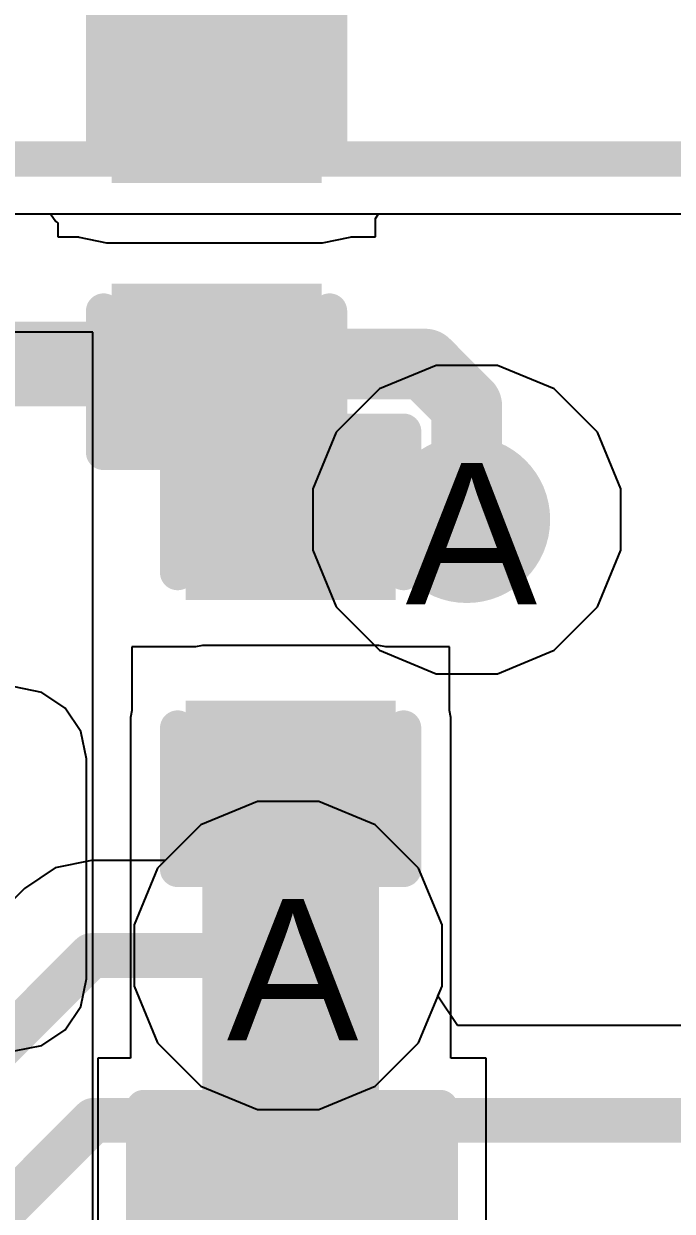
# Model space of a CAD drawing. Header units: inches. Extents: x 0 to 5271, y 0 to 5417.
# Drawn here: x 135.489 to 137.822, y 86.401 to 90.669 of the extents above; entities that cross this region are included whole.
import ezdxf

# ---------------------------------------------------------------- set-up
doc = ezdxf.new("R2010")
doc.units = ezdxf.units.IN
for name, color, linetype in [('Bottom Layer', 5, 'Continuous'), ('Bottom Overlay', 54, 'Continuous'), ('Bottom Paste', 16, 'Continuous'), ('Bottom Solder', 6, 'Continuous'), ('Drill Drawing', 1, 'Continuous'), ('L2_GND1', 16, 'Continuous'), ('L3_SIG1', 76, 'Continuous'), ('L4_PWR', 90, 'Continuous'), ('L5_GND2', 156, 'Continuous'), ('L6_SIG2', 130, 'Continuous'), ('L7_GND3', 216, 'Continuous'), ('Top Layer', 1, 'Continuous'), ('Top Overlay', 2, 'Continuous'), ('Top Paste', 8, 'Continuous'), ('Top Solder', 216, 'Continuous'), ('Via Holes', 16, 'Continuous')]:
    doc.layers.add(name, color=color, linetype=linetype)
doc.styles.add('Arial', font='', dxfattribs={"height": 0.2})
doc.styles.get('Arial').set_extended_font_data('Arial')

# ---------------------------------------------------------------- blocks, each defined once
blk = doc.blocks.new('R___0603_446')
at = {"layer": 'Top Layer'}
for points in [[(-0.381, 0.4445), (-0.381, -0.4445), (-1.143, -0.4445), (-1.143, 0.4445)], [(1.143, 0.4445), (1.143, -0.4445), (0.381, -0.4445), (0.381, 0.4445)]]:
    blk.add_hatch(color=1, dxfattribs=at).paths.add_polyline_path(points)
at = {"layer": 'Top Paste'}
for points in [[(-0.381, 0.4445), (-0.381, -0.4445), (-1.143, -0.4445), (-1.143, 0.4445)], [(1.143, 0.4445), (1.143, -0.4445), (0.381, -0.4445), (0.381, 0.4445)]]:
    blk.add_hatch(color=8, dxfattribs=at).paths.add_polyline_path(points)
at = {"layer": 'Top Solder'}
for points in [[(-0.2794, 0.5461), (-0.2794, -0.5461), (-1.2446, -0.5461), (-1.2446, 0.5461)], [(1.2446, 0.5461), (1.2446, -0.5461), (0.2794, -0.5461), (0.2794, 0.5461)]]:
    blk.add_hatch(color=216, dxfattribs=at).paths.add_polyline_path(points)
at = {"layer": 'Top Overlay'}
for points in [[(-1.2192, 0.5334, 0.127, 0.127, 0), (-1.2192, -0.5334, 0.127, 0.127, 0)], [(-1.2192, 0.5334, 0.127, 0.127, 0), (1.2192, 0.5334, 0.127, 0.127, 0)], [(1.2192, 0.5334, 0.127, 0.127, 0), (1.2192, -0.5334, 0.127, 0.127, 0)], [(-1.2192, -0.5334, 0.127, 0.127, 0), (1.2192, -0.5334, 0.127, 0.127, 0)]]:
    blk.add_lwpolyline(points, format="xyseb", dxfattribs=at)
for points in [[(-1.25095, 0.5334, 0.0635, 0.0635, 1), (-1.18745, 0.5334, 0.0635, 0.0635, 1)], [(-1.25095, 0.5334, 0.0635, 0.0635, 1), (-1.18745, 0.5334, 0.0635, 0.0635, 1)], [(1.18745, 0.5334, 0.0635, 0.0635, 1), (1.25095, 0.5334, 0.0635, 0.0635, 1)], [(1.18745, 0.5334, 0.0635, 0.0635, 1), (1.25095, 0.5334, 0.0635, 0.0635, 1)], [(-1.25095, -0.5334, 0.0635, 0.0635, 1), (-1.18745, -0.5334, 0.0635, 0.0635, 1)], [(-1.25095, -0.5334, 0.0635, 0.0635, 1), (-1.18745, -0.5334, 0.0635, 0.0635, 1)], [(1.18745, -0.5334, 0.0635, 0.0635, 1), (1.25095, -0.5334, 0.0635, 0.0635, 1)], [(1.18745, -0.5334, 0.0635, 0.0635, 1), (1.25095, -0.5334, 0.0635, 0.0635, 1)]]:
    blk.add_lwpolyline(points, format="xyseb", close=True, dxfattribs=at)
blk = doc.blocks.new('HR911130C_521')
at = {"layer": 'Top Overlay'}
blk.add_lwpolyline([(-8.001, -8.5694, 0.127, 0.127, 0), (8.001, -8.5694, 0.127, 0.127, 0)], format="xyseb", dxfattribs=at)
blk = doc.blocks.new('CAP_0402_592')
at = {"layer": 'Top Layer'}
for points in [[(-0.6985, -0.3175), (-0.6985, 0.3175), (-0.2413, 0.3175), (-0.2413, -0.3175)], [(0.2413, -0.3175), (0.2413, 0.3175), (0.6985, 0.3175), (0.6985, -0.3175)]]:
    blk.add_hatch(color=1, dxfattribs=at).paths.add_polyline_path(points)
at = {"layer": 'Top Paste'}
for points in [[(-0.6985, -0.3175), (-0.6985, 0.3175), (-0.2413, 0.3175), (-0.2413, -0.3175)], [(0.2413, -0.3175), (0.2413, 0.3175), (0.6985, 0.3175), (0.6985, -0.3175)]]:
    blk.add_hatch(color=8, dxfattribs=at).paths.add_polyline_path(points)
at = {"layer": 'Top Solder'}
for points in [[(-0.7585, -0.3775), (-0.7585, 0.3775), (-0.1813, 0.3775), (-0.1813, -0.3775)], [(0.1813, -0.3775), (0.1813, 0.3775), (0.7585, 0.3775), (0.7585, -0.3775)]]:
    blk.add_hatch(color=216, dxfattribs=at).paths.add_polyline_path(points)
at = {"layer": 'Top Overlay'}
for points in [[(-0.7874, -0.4064, 0.127, 0.127, 0), (-0.7874, 0.4064, 0.127, 0.127, 0)], [(-0.2794, 0.4064, 0.127, 0.127, 0), (-0.7874, 0.4064, 0.127, 0.127, 0)], [(0.7874, 0.4064, 0.127, 0.127, 0), (0.2794, 0.4064, 0.127, 0.127, 0)], [(0.7874, -0.4064, 0.127, 0.127, 0), (0.7874, 0.4064, 0.127, 0.127, 0)], [(-0.2794, -0.4064, 0.127, 0.127, 0), (-0.7874, -0.4064, 0.127, 0.127, 0)], [(0.7874, -0.4064, 0.127, 0.127, 0), (0.2794, -0.4064, 0.127, 0.127, 0)]]:
    blk.add_lwpolyline(points, format="xyseb", dxfattribs=at)
for points in [[(-0.8191, 0.4064, 0.0635, 0.0635, 1), (-0.7556, 0.4064, 0.0635, 0.0635, 1)], [(-0.8191, 0.4064, 0.0635, 0.0635, 1), (-0.7556, 0.4064, 0.0635, 0.0635, 1)], [(-0.3111, 0.4064, 0.0635, 0.0635, 1), (-0.2476, 0.4064, 0.0635, 0.0635, 1)], [(0.2477, 0.4064, 0.0635, 0.0635, 1), (0.3112, 0.4064, 0.0635, 0.0635, 1)], [(0.7557, 0.4064, 0.0635, 0.0635, 1), (0.8192, 0.4064, 0.0635, 0.0635, 1)], [(0.7557, 0.4064, 0.0635, 0.0635, 1), (0.8192, 0.4064, 0.0635, 0.0635, 1)], [(-0.8191, -0.4064, 0.0635, 0.0635, 1), (-0.7556, -0.4064, 0.0635, 0.0635, 1)], [(-0.8191, -0.4064, 0.0635, 0.0635, 1), (-0.7556, -0.4064, 0.0635, 0.0635, 1)], [(-0.3111, -0.4064, 0.0635, 0.0635, 1), (-0.2476, -0.4064, 0.0635, 0.0635, 1)], [(0.2477, -0.4064, 0.0635, 0.0635, 1), (0.3112, -0.4064, 0.0635, 0.0635, 1)], [(0.7557, -0.4064, 0.0635, 0.0635, 1), (0.8192, -0.4064, 0.0635, 0.0635, 1)], [(0.7557, -0.4064, 0.0635, 0.0635, 1), (0.8192, -0.4064, 0.0635, 0.0635, 1)]]:
    blk.add_lwpolyline(points, format="xyseb", close=True, dxfattribs=at)
blk = doc.blocks.new('____0402_B_593')
at = {"layer": 'Bottom Layer'}
for points in [[(-0.2413, 0.3175), (-0.2413, -0.3175), (-0.6985, -0.3175), (-0.6985, 0.3175)], [(0.6985, 0.3175), (0.6985, -0.3175), (0.2413, -0.3175), (0.2413, 0.3175)]]:
    blk.add_hatch(color=5, dxfattribs=at).paths.add_polyline_path(points)
at = {"layer": 'Bottom Paste'}
for points in [[(-0.2413, 0.3175), (-0.2413, -0.3175), (-0.6985, -0.3175), (-0.6985, 0.3175)], [(0.6985, 0.3175), (0.6985, -0.3175), (0.2413, -0.3175), (0.2413, 0.3175)]]:
    blk.add_hatch(color=16, dxfattribs=at).paths.add_polyline_path(points)
at = {"layer": 'Bottom Solder'}
for points in [[(-0.1813, 0.3775), (-0.1813, -0.3775), (-0.7585, -0.3775), (-0.7585, 0.3775)], [(0.7585, 0.3775), (0.7585, -0.3775), (0.1813, -0.3775), (0.1813, 0.3775)]]:
    blk.add_hatch(color=6, dxfattribs=at).paths.add_polyline_path(points)
at = {"layer": 'Bottom Overlay'}
for points in [[(-0.7874, 0.4064, 0.127, 0.127, 0), (-0.2794, 0.4064, 0.127, 0.127, 0)], [(-0.7874, 0.4064, 0.127, 0.127, 0), (-0.7874, -0.4064, 0.127, 0.127, 0)], [(0.2794, 0.4064, 0.127, 0.127, 0), (0.7874, 0.4064, 0.127, 0.127, 0)], [(0.7874, 0.4064, 0.127, 0.127, 0), (0.7874, -0.4064, 0.127, 0.127, 0)], [(-0.7874, -0.4064, 0.127, 0.127, 0), (-0.2794, -0.4064, 0.127, 0.127, 0)], [(0.2794, -0.4064, 0.127, 0.127, 0), (0.7874, -0.4064, 0.127, 0.127, 0)]]:
    blk.add_lwpolyline(points, format="xyseb", dxfattribs=at)
for points in [[(-0.8191, 0.4064, 0.0635, 0.0635, 1), (-0.7556, 0.4064, 0.0635, 0.0635, 1)], [(-0.8191, 0.4064, 0.0635, 0.0635, 1), (-0.7556, 0.4064, 0.0635, 0.0635, 1)], [(-0.3111, 0.4064, 0.0635, 0.0635, 1), (-0.2476, 0.4064, 0.0635, 0.0635, 1)], [(0.2477, 0.4064, 0.0635, 0.0635, 1), (0.3112, 0.4064, 0.0635, 0.0635, 1)], [(0.7557, 0.4064, 0.0635, 0.0635, 1), (0.8192, 0.4064, 0.0635, 0.0635, 1)], [(0.7557, 0.4064, 0.0635, 0.0635, 1), (0.8192, 0.4064, 0.0635, 0.0635, 1)], [(-0.8191, -0.4064, 0.0635, 0.0635, 1), (-0.7556, -0.4064, 0.0635, 0.0635, 1)], [(-0.8191, -0.4064, 0.0635, 0.0635, 1), (-0.7556, -0.4064, 0.0635, 0.0635, 1)], [(-0.3111, -0.4064, 0.0635, 0.0635, 1), (-0.2476, -0.4064, 0.0635, 0.0635, 1)], [(0.2477, -0.4064, 0.0635, 0.0635, 1), (0.3112, -0.4064, 0.0635, 0.0635, 1)], [(0.7557, -0.4064, 0.0635, 0.0635, 1), (0.8192, -0.4064, 0.0635, 0.0635, 1)], [(0.7557, -0.4064, 0.0635, 0.0635, 1), (0.8192, -0.4064, 0.0635, 0.0635, 1)]]:
    blk.add_lwpolyline(points, format="xyseb", close=True, dxfattribs=at)

msp = doc.modelspace()

# ---------------------------------------------------------------- hatches: boundary and pattern name
at = {"layer": 'Bottom Layer'}
msp.add_hatch(color=5, dxfattribs=at).paths.add_polyline_path([(135.787, 90.1413), (136.5634, 90.1413), (136.5634, 92.2843), (135.787, 92.2843)])
h = msp.add_hatch(color=5, dxfattribs=at)
edge = h.paths.add_edge_path()
edge.add_arc((137.0824, 88.8873), 0.3, 0, 360)
h = msp.add_hatch(color=5, dxfattribs=at)
edge = h.paths.add_edge_path()
edge.add_arc((136.4395, 87.3205), 0.3, 0, 360)
at = {"layer": 'L2_GND1'}
h = msp.add_hatch(color=16, dxfattribs=at)
edge = h.paths.add_edge_path()
edge.add_arc((137.0824, 88.8873), 0.3, 0, 360)
h = msp.add_hatch(color=16, dxfattribs=at)
edge = h.paths.add_edge_path()
edge.add_arc((136.4395, 87.3205), 0.3, 0, 360)
at = {"layer": 'L3_SIG1'}
h = msp.add_hatch(color=76, dxfattribs=at)
edge = h.paths.add_edge_path()
edge.add_arc((137.0824, 88.8873), 0.3, 0, 360)
h = msp.add_hatch(color=76, dxfattribs=at)
edge = h.paths.add_edge_path()
edge.add_arc((136.4395, 87.3205), 0.3, 0, 360)
at = {"layer": 'L4_PWR'}
h = msp.add_hatch(color=90, dxfattribs=at)
edge = h.paths.add_edge_path()
edge.add_arc((137.0824, 88.8873), 0.3, 0, 360)
h = msp.add_hatch(color=90, dxfattribs=at)
edge = h.paths.add_edge_path()
edge.add_arc((136.4395, 87.3205), 0.3, 0, 360)
at = {"layer": 'L5_GND2'}
h = msp.add_hatch(color=156, dxfattribs=at)
edge = h.paths.add_edge_path()
edge.add_arc((137.0824, 88.8873), 0.3, 0, 360)
h = msp.add_hatch(color=156, dxfattribs=at)
edge = h.paths.add_edge_path()
edge.add_arc((136.4395, 87.3205), 0.3, 0, 360)
at = {"layer": 'L6_SIG2'}
h = msp.add_hatch(color=130, dxfattribs=at)
edge = h.paths.add_edge_path()
edge.add_arc((137.0824, 88.8873), 0.3, 0, 360)
h = msp.add_hatch(color=130, dxfattribs=at)
edge = h.paths.add_edge_path()
edge.add_arc((136.4395, 87.3205), 0.3, 0, 360)
at = {"layer": 'L7_GND3'}
h = msp.add_hatch(color=216, dxfattribs=at)
edge = h.paths.add_edge_path()
edge.add_arc((137.0824, 88.8873), 0.3, 0, 360)
h = msp.add_hatch(color=216, dxfattribs=at)
edge = h.paths.add_edge_path()
edge.add_arc((136.4395, 87.3205), 0.3, 0, 360)
at = {"layer": 'Top Layer'}
h = msp.add_hatch(color=1, dxfattribs=at)
edge = h.paths.add_edge_path()
edge.add_arc((137.0824, 88.8873), 0.3, 0, 360)
for points in [[(136.1313, 88.6587), (137.0839, 88.6587), (137.0839, 89.1159), (136.1313, 89.1159)], [(136.1313, 86.3168), (136.7663, 86.3168), (136.7663, 88.1761), (136.1313, 88.1761)]]:
    msp.add_hatch(color=1, dxfattribs=at).paths.add_polyline_path(points)
h = msp.add_hatch(color=1, dxfattribs=at)
edge = h.paths.add_edge_path()
edge.add_arc((136.4395, 87.3205), 0.3, 0, 360)
at = {"layer": 'Via Holes'}
h = msp.add_hatch(color=7, dxfattribs=at)
edge = h.paths.add_edge_path()
edge.add_arc((137.0824, 88.8873), 0.15, 0, 360)
h = msp.add_hatch(color=7, dxfattribs=at)
edge = h.paths.add_edge_path()
edge.add_arc((136.4395, 87.3205), 0.15, 0, 360)

# ---------------------------------------------------------------- linework, layer by layer
at = {"layer": 'Bottom Layer'}
for p, q in [((103.0075, 89.9861), (139.395, 89.9861)), ((134.234, 89.9861), (135.5852, 89.9861)), ((135.5852, 89.9861), (135.6039, 89.9582)), ((136.7539, 89.9692), (136.7652, 89.9861)), ((136.7539, 89.9033), (136.7539, 89.9692)), ((136.7652, 89.9861), (139.395, 89.9861)), ((135.6039, 89.9582), (135.6109, 89.9535)), ((135.6109, 89.9535), (135.6109, 89.9033)), ((135.6109, 89.9033), (135.686, 89.9033)), ((135.686, 89.9033), (135.6879, 89.902)), ((135.6879, 89.902), (135.787, 89.8823)), ((136.5634, 89.8823), (136.6625, 89.902)), ((136.6625, 89.902), (136.6644, 89.9033)), ((136.6644, 89.9033), (136.7539, 89.9033)), ((135.787, 89.8823), (136.5634, 89.8823)), ((136.3293, 87.8745), (136.1257, 87.7901)), ((136.5497, 87.8745), (136.3293, 87.8745)), ((136.7533, 87.7901), (136.5497, 87.8745)), ((136.1257, 87.7901), (135.997, 87.6614)), ((136.9092, 87.6343), (136.7533, 87.7901)), ((135.6019, 87.6355), (135.4913, 87.5616)), ((135.7323, 87.6614), (135.6019, 87.6355)), ((135.997, 87.6614), (135.7323, 87.6614)), ((136.9935, 87.4307), (136.9092, 87.6343)), ((135.4913, 87.5616), (134.8913, 86.9616)), ((136.9935, 87.2103), (136.9935, 87.4307)), ((136.9788, 87.1747), (136.9935, 87.2103)), ((137.0493, 87.0691), (136.9788, 87.1747)), ((138.0383, 87.0691), (137.0493, 87.0691))]:
    msp.add_line(p, q, dxfattribs=at)
for points in [[(135.3339, 89.4461, 0.3048, 0.3048, 0), (136.1824, 89.4461, 0.3048, 0.3048, 0)], [(136.1824, 89.4461, 0.254, 0.254, 0), (136.9326, 89.4461, 0.254, 0.254, 0)], [(136.9326, 89.4461, 0.254, 0.254, 0), (137.0824, 89.2963, 0.254, 0.254, 0)], [(137.0824, 88.8873, 0.254, 0.254, 0), (137.0824, 89.2963, 0.254, 0.254, 0)], [(135.0325, 86.6207, 0.1608, 0.1608, 0), (135.7323, 87.3205, 0.1608, 0.1608, 0)], [(135.7323, 87.3205, 0.1608, 0.1608, 0), (136.4395, 87.3205, 0.1608, 0.1608, 0)], [(135.2339, 86.2219, 0.1608, 0.1608, 0), (135.7402, 86.7282, 0.1608, 0.1608, 0)], [(135.7402, 86.7282, 0.1608, 0.1608, 0), (138.4808, 86.7282, 0.1608, 0.1608, 0)]]:
    msp.add_lwpolyline(points, format="xyseb", dxfattribs=at)
for points in [[(136.1062, 89.4461, 0.1524, 0.1524, 1), (136.2586, 89.4461, 0.1524, 0.1524, 1)], [(136.1189, 89.4461, 0.127, 0.127, 1), (136.2459, 89.4461, 0.127, 0.127, 1)], [(136.8691, 89.4461, 0.127, 0.127, 1), (136.9961, 89.4461, 0.127, 0.127, 1)], [(136.8691, 89.4461, 0.127, 0.127, 1), (136.9961, 89.4461, 0.127, 0.127, 1)], [(137.0189, 89.2963, 0.127, 0.127, 1), (137.1459, 89.2963, 0.127, 0.127, 1)], [(137.0189, 89.2963, 0.127, 0.127, 1), (137.1459, 89.2963, 0.127, 0.127, 1)], [(137.0189, 88.8873, 0.127, 0.127, 1), (137.1459, 88.8873, 0.127, 0.127, 1)], [(135.6921, 87.3205, 0.0804, 0.0804, 1), (135.7725, 87.3205, 0.0804, 0.0804, 1)], [(135.6921, 87.3205, 0.0804, 0.0804, 1), (135.7725, 87.3205, 0.0804, 0.0804, 1)], [(136.3993, 87.3205, 0.0804, 0.0804, 1), (136.4797, 87.3205, 0.0804, 0.0804, 1)], [(135.7, 86.7282, 0.0804, 0.0804, 1), (135.7804, 86.7282, 0.0804, 0.0804, 1)], [(135.7, 86.7282, 0.0804, 0.0804, 1), (135.7804, 86.7282, 0.0804, 0.0804, 1)]]:
    msp.add_lwpolyline(points, format="xyseb", close=True, dxfattribs=at)
at = {"layer": 'L2_GND1'}
for p, q in [((135.7376, 89.5604), (134.5172, 89.5604)), ((135.7376, 87.7148), (135.7376, 89.5604)), ((136.9722, 89.4413), (136.7686, 89.3569)), ((137.1926, 89.4413), (136.9722, 89.4413)), ((137.3962, 89.3569), (137.1926, 89.4413)), ((136.7686, 89.3569), (136.6127, 89.2011)), ((137.5521, 89.2011), (137.3962, 89.3569)), ((136.6127, 89.2011), (136.5284, 88.9975)), ((137.6364, 88.9975), (137.5521, 89.2011)), ((136.5284, 88.9975), (136.5284, 88.7771)), ((137.6364, 88.7771), (137.6364, 88.9975)), ((136.5284, 88.7771), (136.6127, 88.5735)), ((137.5521, 88.5735), (137.6364, 88.7771)), ((136.6127, 88.5735), (136.7686, 88.4176)), ((137.3962, 88.4176), (137.5521, 88.5735)), ((136.7686, 88.4176), (136.9722, 88.3333)), ((137.1926, 88.3333), (137.3962, 88.4176)), ((136.9722, 88.3333), (137.1926, 88.3333)), ((136.3293, 87.8745), (136.1257, 87.7901)), ((136.5497, 87.8745), (136.3293, 87.8745)), ((136.7533, 87.7901), (136.5497, 87.8745)), ((136.1257, 87.7901), (135.9698, 87.6343)), ((136.9092, 87.6343), (136.7533, 87.7901)), ((135.7376, 83.7037), (135.7376, 87.7148)), ((135.9698, 87.6343), (135.8855, 87.4307)), ((136.9935, 87.4307), (136.9092, 87.6343)), ((135.8855, 87.4307), (135.8855, 87.2103)), ((136.9935, 87.2103), (136.9935, 87.4307)), ((135.8855, 87.2103), (135.9698, 87.0067)), ((136.9092, 87.0067), (136.9935, 87.2103)), ((135.9698, 87.0067), (136.1257, 86.8508)), ((136.7533, 86.8508), (136.9092, 87.0067)), ((136.1257, 86.8508), (136.3293, 86.7665)), ((136.5497, 86.7665), (136.7533, 86.8508)), ((136.3293, 86.7665), (136.5497, 86.7665))]:
    msp.add_line(p, q, dxfattribs=at)
at = {"layer": 'L3_SIG1'}
for p, q in [((136.3293, 87.8745), (136.1257, 87.7901)), ((136.5497, 87.8745), (136.3293, 87.8745)), ((136.7533, 87.7901), (136.5497, 87.8745)), ((136.1257, 87.7901), (135.9698, 87.6343)), ((136.9092, 87.6343), (136.7533, 87.7901)), ((135.9698, 87.6343), (135.8855, 87.4307)), ((136.9935, 87.4307), (136.9092, 87.6343)), ((135.8855, 87.4307), (135.8855, 87.2103)), ((136.9935, 87.2103), (136.9935, 87.4307)), ((135.8855, 87.2103), (135.9698, 87.0067)), ((136.9092, 87.0067), (136.9935, 87.2103)), ((135.9698, 87.0067), (136.1257, 86.8508)), ((136.7533, 86.8508), (136.9092, 87.0067)), ((136.1257, 86.8508), (136.3293, 86.7665)), ((136.5497, 86.7665), (136.7533, 86.8508)), ((136.3293, 86.7665), (136.5497, 86.7665))]:
    msp.add_line(p, q, dxfattribs=at)
at = {"layer": 'L4_PWR'}
for p, q in [((136.9722, 89.4413), (136.7686, 89.3569)), ((137.1926, 89.4413), (136.9722, 89.4413)), ((137.3962, 89.3569), (137.1926, 89.4413)), ((136.7686, 89.3569), (136.6127, 89.2011)), ((137.5521, 89.2011), (137.3962, 89.3569)), ((136.6127, 89.2011), (136.5284, 88.9975)), ((137.6364, 88.9975), (137.5521, 89.2011)), ((136.5284, 88.9975), (136.5284, 88.7771)), ((137.6364, 88.7771), (137.6364, 88.9975)), ((136.5284, 88.7771), (136.6127, 88.5735)), ((137.5521, 88.5735), (137.6364, 88.7771)), ((136.6127, 88.5735), (136.7686, 88.4176)), ((137.3962, 88.4176), (137.5521, 88.5735)), ((136.7686, 88.4176), (136.9722, 88.3333)), ((137.1926, 88.3333), (137.3962, 88.4176)), ((136.9722, 88.3333), (137.1926, 88.3333)), ((136.3293, 87.8745), (136.1257, 87.7901)), ((136.5497, 87.8745), (136.3293, 87.8745)), ((136.7533, 87.7901), (136.5497, 87.8745)), ((136.1257, 87.7901), (135.9698, 87.6343)), ((136.9092, 87.6343), (136.7533, 87.7901)), ((135.9698, 87.6343), (135.8855, 87.4307)), ((136.9935, 87.4307), (136.9092, 87.6343)), ((135.8855, 87.4307), (135.8855, 87.2103)), ((136.9935, 87.2103), (136.9935, 87.4307)), ((135.8855, 87.2103), (135.9698, 87.0067)), ((136.9092, 87.0067), (136.9935, 87.2103)), ((135.9698, 87.0067), (136.1257, 86.8508)), ((136.7533, 86.8508), (136.9092, 87.0067)), ((136.1257, 86.8508), (136.3293, 86.7665)), ((136.5497, 86.7665), (136.7533, 86.8508)), ((136.3293, 86.7665), (136.5497, 86.7665))]:
    msp.add_line(p, q, dxfattribs=at)
at = {"layer": 'L5_GND2'}
for p, q in [((136.3293, 87.8745), (136.1257, 87.7901)), ((136.5497, 87.8745), (136.3293, 87.8745)), ((136.7533, 87.7901), (136.5497, 87.8745)), ((136.1257, 87.7901), (135.9698, 87.6343)), ((136.9092, 87.6343), (136.7533, 87.7901)), ((135.9698, 87.6343), (135.8855, 87.4307)), ((136.9935, 87.4307), (136.9092, 87.6343)), ((135.8855, 87.4307), (135.8855, 87.2103)), ((136.9935, 87.2103), (136.9935, 87.4307)), ((135.8855, 87.2103), (135.9698, 87.0067)), ((136.9092, 87.0067), (136.9935, 87.2103)), ((135.9698, 87.0067), (136.1257, 86.8508)), ((136.7533, 86.8508), (136.9092, 87.0067)), ((136.1257, 86.8508), (136.3293, 86.7665)), ((136.5497, 86.7665), (136.7533, 86.8508)), ((136.3293, 86.7665), (136.5497, 86.7665))]:
    msp.add_line(p, q, dxfattribs=at)
at = {"layer": 'L6_SIG2'}
for p, q in [((136.3293, 87.8745), (136.1257, 87.7901)), ((136.5497, 87.8745), (136.3293, 87.8745)), ((136.7533, 87.7901), (136.5497, 87.8745)), ((136.1257, 87.7901), (135.9698, 87.6343)), ((136.9092, 87.6343), (136.7533, 87.7901)), ((135.9698, 87.6343), (135.8855, 87.4307)), ((136.9935, 87.4307), (136.9092, 87.6343)), ((135.8855, 87.4307), (135.8855, 87.2103)), ((136.9935, 87.2103), (136.9935, 87.4307)), ((135.8855, 87.2103), (135.9698, 87.0067)), ((136.9092, 87.0067), (136.9935, 87.2103)), ((135.9698, 87.0067), (136.1257, 86.8508)), ((136.7533, 86.8508), (136.9092, 87.0067)), ((136.1257, 86.8508), (136.3293, 86.7665)), ((136.5497, 86.7665), (136.7533, 86.8508)), ((136.3293, 86.7665), (136.5497, 86.7665))]:
    msp.add_line(p, q, dxfattribs=at)
at = {"layer": 'L7_GND3'}
for p, q in [((136.3293, 87.8745), (136.1257, 87.7901)), ((136.5497, 87.8745), (136.3293, 87.8745)), ((136.7533, 87.7901), (136.5497, 87.8745)), ((136.1257, 87.7901), (135.9698, 87.6343)), ((136.9092, 87.6343), (136.7533, 87.7901)), ((135.9698, 87.6343), (135.8855, 87.4307)), ((136.9935, 87.4307), (136.9092, 87.6343)), ((135.8855, 87.4307), (135.8855, 87.2103)), ((136.9935, 87.2103), (136.9935, 87.4307)), ((135.8855, 87.2103), (135.9698, 87.0067)), ((136.9092, 87.0067), (136.9935, 87.2103)), ((135.9698, 87.0067), (136.1257, 86.8508)), ((136.7533, 86.8508), (136.9092, 87.0067)), ((136.1257, 86.8508), (136.3293, 86.7665)), ((136.5497, 86.7665), (136.7533, 86.8508)), ((136.3293, 86.7665), (136.5497, 86.7665))]:
    msp.add_line(p, q, dxfattribs=at)
at = {"layer": 'Top Layer'}
for p, q in [((102.362, 89.9862), (138.7495, 89.9862)), ((135.4709, 89.9862), (138.7495, 89.9862)), ((136.1313, 88.435), (136.1063, 88.4301)), ((136.7663, 88.435), (136.1313, 88.435)), ((136.7913, 88.4301), (136.7663, 88.435)), ((136.1063, 88.4301), (135.8773, 88.4301)), ((135.8773, 88.4301), (135.8773, 88.2011)), ((137.0203, 88.4301), (136.7913, 88.4301)), ((137.0203, 88.2011), (137.0203, 88.4301)), ((135.5543, 88.266), (135.4552, 88.2857)), ((135.6383, 88.2098), (135.5543, 88.266)), ((135.6945, 88.1258), (135.6383, 88.2098)), ((135.8773, 88.2011), (135.8724, 88.1761)), ((135.8724, 88.1761), (135.8724, 86.9518)), ((137.0253, 88.1761), (137.0203, 88.2011)), ((137.0253, 86.9518), (137.0253, 88.1761)), ((135.7142, 88.0267), (135.6945, 88.1258)), ((135.7142, 87.2363), (135.7142, 88.0267)), ((135.6945, 87.1371), (135.7142, 87.2363)), ((135.6383, 87.0531), (135.6945, 87.1371)), ((135.5543, 86.997), (135.6383, 87.0531)), ((135.4552, 86.9773), (135.5543, 86.997)), ((135.8724, 86.9518), (135.7555, 86.9518)), ((135.7555, 86.9518), (135.7555, 85.8958)), ((137.1525, 86.9518), (137.0253, 86.9518)), ((137.1525, 85.8958), (137.1525, 86.9518))]:
    msp.add_line(p, q, dxfattribs=at)

# ---------------------------------------------------------------- block references
msp.add_blockref('HR911130C_521', (130.4674, 98.7528))
for name, p, rotation in [('____0402_B_593', (136.1824, 89.916), 90), ('CAP_0402_592', (136.4488, 88.4174), 270), ('R___0603_446', (136.454, 85.5548), 90)]:
    msp.add_blockref(name, p, dxfattribs=dict(rotation=rotation))

# ---------------------------------------------------------------- texts
at = {"layer": 'Drill Drawing', "style": 'Arial'}
for p in [(136.8623, 88.5826), (136.2194, 87.0158)]:
    msp.add_text('A', height=0.508, dxfattribs=at).set_placement(p)

doc.saveas('drawing.dxf')
